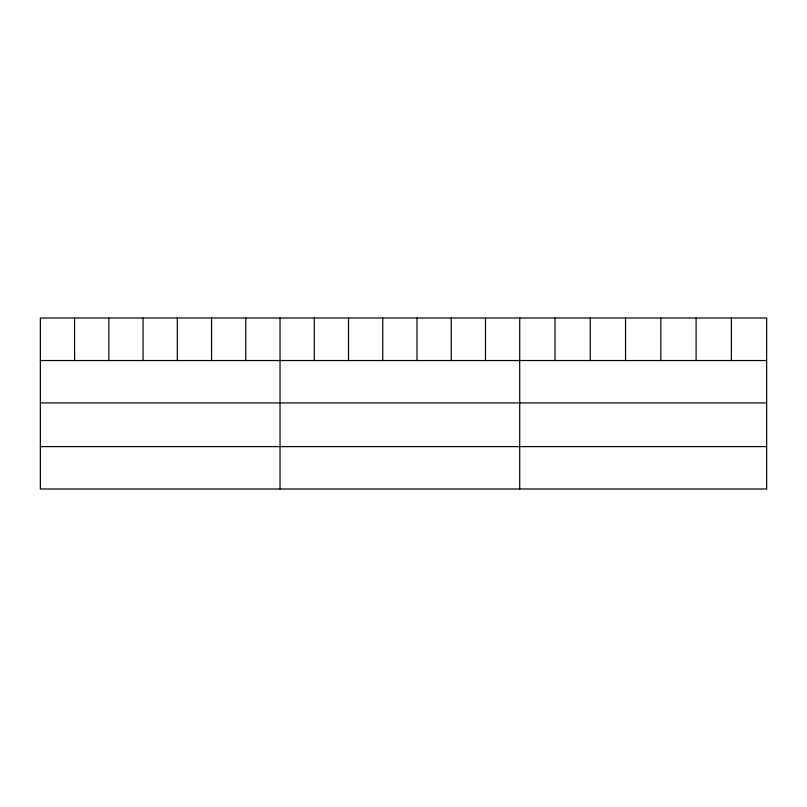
<?xml version="1.0" encoding="UTF-8"?>
<svg xmlns="http://www.w3.org/2000/svg" width="807" height="807" viewBox="0 0 807 807"><rect width="100%" height="100%" fill="white"/><g stroke="black" fill="none" stroke-linecap="round" stroke-linejoin="round"><path stroke-width="1.21" d="M766.65 360.537L766.65 488.992L40.35 488.992L40.35 318.008L766.65 318.008L766.65 360.537L40.35 360.537M40.35 402.925L766.65 402.925M40.35 446.604L766.65 446.604M731.374 318.008L731.374 360.537M696.098 318.008L696.098 360.537M660.822 318.008L660.822 360.537M625.536 318.008L625.536 360.537M590.26 318.008L590.26 360.537M554.984 318.008L554.984 360.537M519.708 318.008L519.708 488.992M485.471 318.008L485.471 360.537M451.224 318.008L451.224 360.537M416.987 318.008L416.987 360.537M382.75 318.008L382.75 360.537M348.513 318.008L348.513 360.537M314.266 318.008L314.266 360.537M280.029 318.008L280.029 488.992M245.792 318.008L245.792 360.537M211.545 318.008L211.545 360.537M177.308 318.008L177.308 360.537M143.071 318.008L143.071 360.537M108.834 318.008L108.834 360.537M74.587 318.008L74.587 360.537"/></g></svg>
